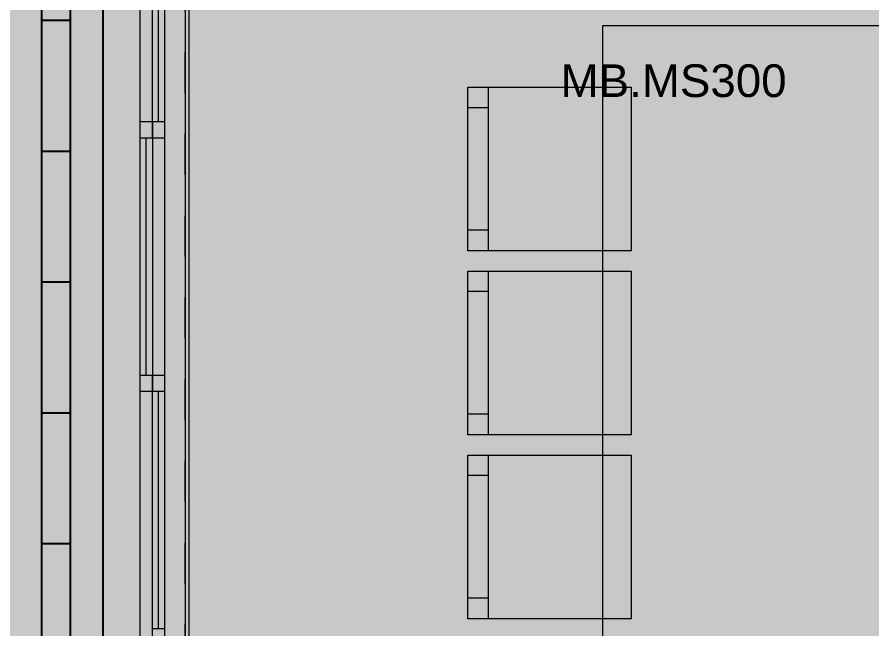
# Model space of a CAD drawing. Header units: metres. Extents: x -77 to 21.6, y -70.6 to -27.7.
# Drawn here: x -66.575 to -64.484, y -50.109 to -48.612 of the extents above; entities that cross this region are included whole.
import ezdxf

# ---------------------------------------------------------------- set-up
doc = ezdxf.new("R2010")
doc.units = ezdxf.units.M
doc.header["$MEASUREMENT"] = 0
doc.linetypes.add('Dashed', pattern=[0.07, 0.045, -0.025])
for name, color, linetype in [('Janelas Archicad', 7, 'Continuous'), ('MOBILIÁRIO', 7, 'Continuous'), ('NOTAS-LAYOUT.EXEC', 7, 'Continuous'), ('PAREDE CONSTRUIR', 7, 'Continuous')]:
    doc.layers.add(name, color=color, linetype=linetype)
for name, color, linetype, lineweight in [('Janelas Archicad_Caneta_No__10', 7, 'Continuous', 5), ('Janelas Archicad_Caneta_No__241', 7, 'Continuous', 13), ('Janelas Archicad_Caneta_No__3', 7, 'Continuous', 25), ('LAJES.EST_Caneta_No__241', 7, 'Continuous', 13), ('MOBILIÁRIO_Caneta_No__96', 252, 'Continuous', 0), ('NOTAS-LAYOUT.EXEC_Caneta_No__99', 7, 'Continuous', 20)]:
    doc.layers.add(name, color=color, linetype=linetype, lineweight=lineweight)
for name, color, linetype, lineweight, true_color in [('Janelas Archicad_Caneta_No__9', 7, 'Continuous', 5, 0x020202), ('LAJES.EST_Caneta_No__18', 7, 'Continuous', 0, 0xdfdfdf), ('LAJES.EST_Caneta_No__254', 7, 'Continuous', 0, 0xd1c9ad), ('MOBILIÁRIO_Caneta_No__19', 7, 'Continuous', 0, 0xe9e9e9), ('ZONA_Caneta_No__56', 7, 'Continuous', 0, 0xffe495)]:
    doc.layers.add(name, color=color, linetype=linetype, lineweight=lineweight, true_color=true_color)
doc.styles.add('GENERATED_STYLE_1', font='arial.ttf')
pattern_1 = [(45, (0, 0.6), (-0.1909188, 0.1909188), [0, -0.18, 0, -0.27]), (110, (0.6, 0.6), (0.253717, 0.09234544), [0, -0.132, 0, -0.228])]

# ---------------------------------------------------------------- blocks, each defined once
blk = doc.blocks.new('3-Sash Sliding Window 26_2')
at = {"layer": 'Janelas Archicad', "linetype": 'Continuous', "lineweight": 0, "true_color": 0xffffff}
for points in [[(-1, 0), (-1, -0.06), (-0.95, -0.06), (-0.95, 0)], [(-0.29, 0), (-0.95, 0), (-0.95, -0.03), (-0.95, -0.06), (-0.29, -0.06), (-0.29, -0.03)], [(0.33, 0), (-0.33, 0), (-0.33, -0.03), (-0.33, -0.06), (0.33, -0.06), (0.33, -0.03)], [(-0.33, 0), (-0.33, -0.03), (-0.29, -0.03), (-0.29, 0)], [(0.29, -0.03), (0.29, 0), (-0.29, 0), (-0.29, -0.03)], [(0.95, 0), (0.29, 0), (0.29, -0.03), (0.29, -0.06), (0.95, -0.06), (0.95, -0.03)], [(0.33, -0.03), (0.33, 0), (0.29, 0), (0.29, -0.03)], [(1, -0.06), (1, 0), (0.95, 0), (0.95, -0.06)], [(-0.95, -0.03), (-0.95, -0.06), (-0.91, -0.06), (-0.91, -0.03)], [(-0.33, -0.06), (-0.33, -0.03), (-0.91, -0.03), (-0.91, -0.06)], [(-0.29, -0.06), (-0.29, -0.03), (-0.33, -0.03), (-0.33, -0.06)], [(0.29, -0.03), (0.29, -0.06), (0.33, -0.06), (0.33, -0.03)], [(0.91, -0.06), (0.91, -0.03), (0.33, -0.03), (0.33, -0.06)], [(0.95, -0.06), (0.95, -0.03), (0.91, -0.03), (0.91, -0.06)], [(-1, -0.06), (-1, -0.11), (-0.99, -0.12), (0.99, -0.12), (1, -0.11), (1, -0.06)]]:
    blk.add_hatch(color=7, dxfattribs=at).paths.add_polyline_path(points)
at = {"layer": 'Janelas Archicad_Caneta_No__10', "color": 7, "linetype": 'Continuous', "lineweight": 5}
for p, q in [((-1, -0.11), (-1, -0.06)), ((-1, -0.06), (-0.99, -0.06)), ((-0.99, -0.06), (-0.99, -0.11)), ((0.99, -0.11), (0.99, -0.06)), ((0.99, -0.06), (1, -0.06)), ((1, -0.06), (1, -0.11)), ((-1.04, -0.12), (-1.04, -0.11)), ((-1.04, -0.11), (-0.99, -0.11)), ((-0.99, -0.12), (-1.04, -0.12)), ((-0.99, -0.11), (-1, -0.11)), ((-0.99, -0.11), (-0.99, -0.12)), ((1, -0.11), (0.99, -0.11)), ((0.99, -0.11), (1.04, -0.11)), ((0.99, -0.12), (0.99, -0.11)), ((1.04, -0.12), (0.99, -0.12)), ((1.04, -0.11), (1.04, -0.12))]:
    blk.add_line(p, q, dxfattribs=at)
at = {"layer": 'Janelas Archicad_Caneta_No__241', "color": 7, "linetype": 'Continuous', "lineweight": 13}
for p, q in [((-1, 0.09), (-0.97, 0.09)), ((-0.97, 0), (-0.97, 0.09)), ((1, 0.09), (0.97, 0.09)), ((0.97, 0), (0.97, 0.09)), ((-1, 0), (-1, -0.06)), ((1, 0), (1, -0.06)), ((-1, -0.06), (-1, -0.08)), ((1, -0.06), (1, -0.08)), ((-1, -0.08), (-1, -0.11)), ((1, -0.08), (1, -0.11)), ((-1.04, -0.11), (-1, -0.11)), ((1, -0.11), (1.04, -0.11))]:
    blk.add_line(p, q, dxfattribs=at)
at = {"layer": 'Janelas Archicad_Caneta_No__9', "color": 18, "linetype": 'Continuous', "lineweight": 5, "true_color": 0x020202}
for p, q in [((-0.97, 0.09), (0.97, 0.09)), ((-1, 0), (-0.95, 0)), ((-0.95, 0), (-0.29, 0)), ((-0.95, 0), (-0.95, -0.06)), ((-0.33, 0), (0.33, 0)), ((-0.33, 0), (-0.29, 0)), ((-0.33, -0.03), (-0.33, 0)), ((-0.29, 0), (-0.29, -0.03)), ((-0.29, 0), (0.29, 0)), ((0.29, 0), (0.95, 0)), ((0.29, -0.03), (0.29, 0)), ((0.29, 0), (0.33, 0)), ((0.33, 0), (0.33, -0.03)), ((0.95, -0.06), (0.95, 0)), ((0.95, 0), (1, 0)), ((-0.29, -0.015), (0.29, -0.015)), ((-0.95, -0.03), (-0.91, -0.03)), ((-0.95, -0.06), (-0.95, -0.03)), ((-0.91, -0.03), (-0.91, -0.06)), ((-0.91, -0.03), (-0.33, -0.03)), ((-0.33, -0.06), (-0.33, -0.03)), ((-0.33, -0.03), (-0.29, -0.03)), ((-0.29, -0.03), (-0.33, -0.03)), ((-0.29, -0.03), (-0.29, -0.06)), ((0.29, -0.03), (-0.29, -0.03)), ((0.33, -0.03), (0.29, -0.03)), ((0.29, -0.03), (0.33, -0.03)), ((0.29, -0.06), (0.29, -0.03)), ((0.33, -0.03), (0.33, -0.06)), ((0.33, -0.03), (0.91, -0.03)), ((0.91, -0.06), (0.91, -0.03)), ((0.91, -0.03), (0.95, -0.03)), ((0.95, -0.03), (0.95, -0.06)), ((-0.95, -0.06), (-1, -0.06)), ((-0.29, -0.06), (-0.95, -0.06)), ((-0.91, -0.06), (-0.95, -0.06)), ((-0.91, -0.045), (-0.33, -0.045)), ((-0.33, -0.06), (-0.91, -0.06)), ((0.33, -0.06), (-0.33, -0.06)), ((-0.29, -0.06), (-0.33, -0.06)), ((0.95, -0.06), (0.29, -0.06)), ((0.33, -0.06), (0.29, -0.06)), ((0.33, -0.045), (0.91, -0.045)), ((0.91, -0.06), (0.33, -0.06)), ((0.95, -0.06), (0.91, -0.06)), ((1, -0.06), (0.95, -0.06)), ((-0.99, -0.12), (0.99, -0.12))]:
    blk.add_line(p, q, dxfattribs=at)
at = {"layer": 'Janelas Archicad_Caneta_No__9', "color": 18, "linetype": 'Dashed', "lineweight": 5, "true_color": 0x020202}
blk.add_line((-1, -0.11), (1, -0.11), dxfattribs=at)
blk = doc.blocks.new('Cobogó 26')
at = {"layer": 'Janelas Archicad_Caneta_No__3', "color": 7, "linetype": 'Continuous', "lineweight": 25}
for p, q in [((-6.39, 0.08), (6.39, 0.08)), ((-6.41, 0), (6.41, 0)), ((3.84, 0), (3.84, -0.07)), ((4.16, 0), (4.16, -0.07)), ((4.48, 0), (4.48, -0.07)), ((4.8, 0), (4.8, -0.07)), ((5.12, 0), (5.12, -0.07)), ((-6.41, -0.07), (6.41, -0.07)), ((-6.41, -0.07), (6.41, -0.07))]:
    blk.add_line(p, q, dxfattribs=at)
blk = doc.blocks.new('Chair 02 26[35]_6', base_point=(-65.0727, -49.6837))
at = {"layer": 'MOBILIÁRIO_Caneta_No__96', "color": 252, "linetype": 'Continuous', "lineweight": 13}
for p, q in [((-65.4227, -49.6837), (-65.4227, -50.0837)), ((-65.4227, -49.7337), (-65.4727, -49.7337)), ((-65.4227, -50.0337), (-65.4727, -50.0337))]:
    blk.add_line(p, q, dxfattribs=at)
at = {"layer": 'MOBILIÁRIO_Caneta_No__96', "color": 252, "linetype": 'Continuous', "lineweight": 13, "flags": 128}
blk.add_lwpolyline([(-65.0727, -49.6837), (-65.0727, -50.0837), (-65.4727, -50.0837), (-65.4727, -49.6837)], close=True, dxfattribs=at)
blk = doc.blocks.new('Chair 02 26[36]_6', base_point=(-65.0727, -49.2337))
at = {"layer": 'MOBILIÁRIO_Caneta_No__96', "color": 252, "linetype": 'Continuous', "lineweight": 13}
for p, q in [((-65.4227, -49.2337), (-65.4227, -49.6337)), ((-65.4227, -49.2837), (-65.4727, -49.2837)), ((-65.4227, -49.5837), (-65.4727, -49.5837))]:
    blk.add_line(p, q, dxfattribs=at)
at = {"layer": 'MOBILIÁRIO_Caneta_No__96', "color": 252, "linetype": 'Continuous', "lineweight": 13, "flags": 128}
blk.add_lwpolyline([(-65.0727, -49.2337), (-65.0727, -49.6337), (-65.4727, -49.6337), (-65.4727, -49.2337)], close=True, dxfattribs=at)
blk = doc.blocks.new('Chair 02 26[37]_6', base_point=(-65.0727, -48.7837))
at = {"layer": 'MOBILIÁRIO_Caneta_No__96', "color": 252, "linetype": 'Continuous', "lineweight": 13}
for p, q in [((-65.4227, -48.7837), (-65.4227, -49.1837)), ((-65.4227, -48.8337), (-65.4727, -48.8337)), ((-65.4227, -49.1337), (-65.4727, -49.1337))]:
    blk.add_line(p, q, dxfattribs=at)
at = {"layer": 'MOBILIÁRIO_Caneta_No__96', "color": 252, "linetype": 'Continuous', "lineweight": 13, "flags": 128}
blk.add_lwpolyline([(-65.0727, -48.7837), (-65.0727, -49.1837), (-65.4727, -49.1837), (-65.4727, -48.7837)], close=True, dxfattribs=at)
blk = doc.blocks.new('Dining Table Rectangle 24[89]_6', base_point=(-64.4926, -50.1323))
at = {"layer": 'MOBILIÁRIO_Caneta_No__19', "linetype": 'Continuous', "lineweight": 0, "true_color": 0xe9e9e9}
blk.add_hatch(color=254, dxfattribs=at).paths.add_polyline_path([(-65.1426, -51.6323), (-63.8426, -51.6323), (-63.8426, -48.6323), (-65.1426, -48.6323)])
at = {"layer": 'MOBILIÁRIO_Caneta_No__96', "color": 252, "linetype": 'Continuous', "lineweight": 0, "flags": 128}
blk.add_lwpolyline([(-65.1426, -51.6323), (-65.1426, -48.6323), (-63.8426, -48.6323), (-63.8426, -51.6323)], close=True, dxfattribs=at)
blk = doc.blocks.new('Label_117_6', base_point=(-65.1328, -48.7034))
at = {"layer": 'NOTAS-LAYOUT.EXEC_Caneta_No__99', "color": 7, "lineweight": 20, "insert": (-64.8565, -48.7277), "char_height": 0.08, "attachment_point": 2, "style": 'GENERATED_STYLE_1'}
blk.add_mtext('\\A1;{\\pqc;\\pt0,99;\\fArial|b0|i0|c0|p0;\\W1.000000;MB.MS300\\fArial|b0|i0|c0|p0;\\W1.000000;\\A1{\\H.66x;\\S^  ;}\\fArial|b0|i0|c0|p0;\\W1.000000;\\fArial|b0|i0|c0|p0;\\W1.000000;\\A1{\\H.66x;\\S^  ;}\\fArial|b0|i0|c0|p0;\\W1.000000;\\fArial|b0|i0|c0|p0;\\W1.000000;\\fArial|b0|i0|c0|p0;\\W1.000000;\\fArial|b0|i0|c0|p0;\\W1.000000;\\fArial|b0|i0|c0|p0;\\W1.000000;\\fArial|b0|i0|c0|p0;\\W1.000000;\\fArial|b0|i0|c0|p0;\\W1.000000;\\A1{\\H.66x;\\S^  ;}\\fArial|b0|i0|c0|p0;\\W1.000000;\\fArial|b0|i0|c0|p0;\\W1.000000;\\A1{\\H.66x;\\S^  ;}\\fArial|b0|i0|c0|p0;\\W1.000000;\\fArial|b0|i0|c0|p0;\\W1.000000;\\fArial|b0|i0|c0|p0;\\W1.000000;\\fArial|b0|i0|c0|p0;\\W1.000000;\\fArial|b0|i0|c0|p0;\\W1.000000;\\fArial|b0|i0|c0|p0;\\W1.000000;\\fArial|b0|i0|c0|p0;\\W1.000000;\\A1{\\H.66x;\\S^  ;}\\fArial|b0|i0|c0|p0;\\W1.000000;\\fArial|b0|i0|c0|p0;\\W1.000000;\\A1{\\H.66x;\\S^  ;}\\fArial|b0|i0|c0|p0;\\W1.000000;\\fArial|b0|i0|c0|p0;\\W1.000000;\\fArial|b0|i0|c0|p0;\\W1.000000;\\fArial|b0|i0|c0|p0;\\W1.000000;\\fArial|b0|i0|c0|p0;\\W1.000000;\\fArial|b0|i0|c0|p0;\\W1.000000;\\fArial|b0|i0|c0|p0;\\W1.000000;\\A1{\\H.66x;\\S^  ;}\\fArial|b0|i0|c0|p0;\\W1.000000;\\fArial|b0|i0|c0|p0;\\W1.000000;\\A1{\\H.66x;\\S^  ;}\\fArial|b0|i0|c0|p0;\\W1.000000;\\fArial|b0|i0|c0|p0;\\W1.000000;\\fArial|b0|i0|c0|p0;\\W1.000000;\\fArial|b0|i0|c0|p0;\\W1.000000;\\fArial|b0|i0|c0|p0;\\W1.000000;\\fArial|b0|i0|c0|p0;\\W1.000000;\\fArial|b0|i0|c0|p0;\\W1.000000;\\A1{\\H.66x;\\S^  ;}\\fArial|b0|i0|c0|p0;\\W1.000000;\\fArial|b0|i0|c0|p0;\\W1.000000;\\A1{\\H.66x;\\S^  ;}\\fArial|b0|i0|c0|p0;\\W1.000000;\\fArial|b0|i0|c0|p0;\\W1.000000;\\fArial|b0|i0|c0|p0;\\W1.000000;\\fArial|b0|i0|c0|p0;\\W1.000000;\\fArial|b0|i0|c0|p0;\\W1.000000;\\fArial|b0|i0|c0|p0;\\W1.000000;\\fArial|b0|i0|c0|p0;\\W1.000000;\\A1{\\H.66x;\\S^  ;}\\fArial|b0|i0|c0|p0;\\W1.000000;}', dxfattribs=at)

msp = doc.modelspace()

# ---------------------------------------------------------------- hatches: boundary and pattern name
at = {"layer": 'LAJES.EST_Caneta_No__18', "linetype": 'Continuous', "lineweight": 0, "true_color": 0xdfdfdf}
h = msp.add_hatch(dxfattribs=at)
h.set_pattern_fill('Piso_Externo__0006', color=254, style=0, pattern_type=2)
h.set_pattern_definition(pattern_1)
h.paths.add_polyline_path([(-76.514, -65.1016), (-73.814, -65.1016, -0.414214), (-75.814, -67.1016), (-66.814, -67.1016, -0.414214), (-68.814, -65.1016), (-68.814, -62.301), (-68.814, -45.4002, -0.414214), (-66.514, -43.1002), (-65.914, -43.1002), (-65.914, -42.3002), (-66.514, -42.3002), (-66.514, -38.2041), (-65.114, -38.2041), (-65.114, -36.7038), (-66.514, -36.7038), (-66.514, -32.5997), (-65.114, -32.5997), (-56.714, -32.5997), (-53.814, -32.5997), (-44.014, -32.5997), (-44.014, -42.3002), (-53.814, -42.3002), (-53.814, -47.1002), (-44.014, -47.1002), (-44.014, -50.8516), (-45.6136, -50.8516), (-45.6136, -52.3506), (-44.014, -52.3506), (-44.014, -60.3006), (-48.9163, -60.3006), (-48.9163, -61.1006), (-44.3609, -61.1006), (-44.3609, -67.1016), (-44.014, -67.1016), (-41.514, -67.1016), (-41.514, -28.1016), (-41.714, -28.1016), (-41.714, -60.3006), (-43.014, -60.3006), (-43.014, -30.0016), (-66.514, -30.0016), (-66.514, -28.1016), (-76.514, -28.1016)])
h.paths.add_polyline_path([(-73.814, -45.1016), (-76.314, -45.1016), (-76.314, -43.0892), (-75.7984, -43.0908, -0.414214), (-73.8139, -45.0876)], flags=0)
h.paths.add_polyline_path([(-73.814, -45.5846, -0.009328), (-73.814, -45.6604)], flags=0)
h.paths.add_polyline_path([(-52.814, -46.3002), (-52.814, -43.1002), (-44.014, -43.1002), (-44.014, -46.3002)], flags=0)
h.paths.add_polyline_path([(-67.714, -34.1), (-76.314, -34.1), (-76.314, -32.5997), (-67.714, -32.5997)], flags=0)
h = msp.add_hatch(dxfattribs=at)
h.set_pattern_fill('Piso_Externo__0006', color=254, style=0, pattern_type=2)
h.set_pattern_definition(pattern_1)
h.paths.add_polyline_path([(-66.514, -46.3002), (-67.314, -46.3002), (-67.314, -61.1006), (-56.514, -61.1006), (-56.514, -67.1016), (-54.116, -67.1016), (-54.116, -62.3006), (-51.8328, -62.3006), (-51.8328, -67.1016), (-48.9163, -67.1016), (-48.9163, -65.8006), (-48.9163, -60.3006), (-56.514, -60.3006), (-66.514, -60.3006), (-66.514, -47.1002), (-65.114, -47.1002), (-65.114, -46.3002), (-65.114, -42.3002), (-65.914, -42.3002), (-65.914, -43.1002), (-65.914, -46.3002)])
at = {"layer": 'LAJES.EST_Caneta_No__254', "linetype": 'Continuous', "lineweight": 0, "true_color": 0xd1c9ad}
h = msp.add_hatch(dxfattribs=at)
h.set_pattern_fill('Haie_OD_0006', color=9, style=0, pattern_type=2)
h.set_pattern_definition([(45, (0, 0.5), (-0.159099, 0.159099), [0, -0.15, 0, -0.225]), (110, (0.5, 0.5), (0.21143084, 0.07695453), [0, -0.11, 0, -0.19])])
h.paths.add_polyline_path([(-65.114, -47.1002), (-66.514, -47.1002), (-66.514, -60.3006), (-56.514, -60.3006), (-44.014, -60.3006), (-44.014, -56.6006), (-50.5957, -56.6006), (-50.5957, -54.2479), (-52.6157, -54.2479), (-52.6157, -52.5506), (-50.5957, -52.5506), (-45.6136, -52.5506), (-45.6136, -50.8516), (-44.014, -50.8516), (-44.014, -47.1002), (-53.814, -47.1002), (-53.814, -42.3002), (-44.014, -42.3002), (-44.014, -37.1002), (-51.174, -37.1002), (-51.174, -32.5997), (-53.814, -32.5997), (-56.714, -32.5997), (-58.7637, -32.5997), (-58.7637, -34.9038), (-63.464, -34.9038), (-63.464, -36.5038), (-65.114, -36.5038), (-65.114, -38.4037), (-63.464, -38.4037), (-63.464, -42.1002), (-65.114, -42.1002), (-65.114, -42.3002)])
h.paths.add_polyline_path([(-60.5596, -42.1002), (-60.5596, -38.4037), (-58.8637, -38.4037), (-58.8637, -42.1002)], flags=0)
h.paths.add_polyline_path([(-59.064, -48.7001), (-59.064, -47.3002), (-56.714, -47.3002), (-56.714, -48.7001)], flags=0)
at = {"layer": 'PAREDE CONSTRUIR', "linetype": 'Continuous', "lineweight": 0, "true_color": 0xffffff}
msp.add_hatch(color=7, dxfattribs=at).paths.add_polyline_path([(-66.364, -48.2279), (-66.364, -50.1679), (-66.274, -50.1679), (-66.274, -48.2279)])

# ---------------------------------------------------------------- linework, layer by layer
at = {"layer": 'LAJES.EST_Caneta_No__241', "color": 7, "linetype": 'Continuous', "lineweight": 13, "flags": 128}
for points in [[(-48.9163, -60.3006), (-56.514, -60.3006), (-66.514, -60.3006), (-66.514, -47.1002), (-65.114, -47.1002), (-65.114, -46.3002), (-65.114, -42.3002), (-65.914, -42.3002)], [(-65.114, -47.1002), (-66.514, -47.1002), (-66.514, -60.3006), (-56.514, -60.3006), (-44.014, -60.3006), (-44.014, -56.6006)], [(-65.114, -47.1002), (-66.514, -47.1002), (-66.514, -60.3006), (-56.514, -60.3006), (-44.014, -60.3006), (-44.014, -56.6006)], [(-65.114, -47.1002), (-66.514, -47.1002), (-66.514, -60.3006), (-56.514, -60.3006), (-44.014, -60.3006), (-44.014, -56.6006)]]:
    msp.add_lwpolyline(points, dxfattribs=at)
at = {"layer": 'ZONA_Caneta_No__56', "color": 41, "linetype": 'Continuous', "lineweight": 0, "true_color": 0xffe495, "flags": 128}
msp.add_lwpolyline([(-62.814, -47.3002), (-66.164, -47.3002), (-66.164, -54.0506), (-62.814, -54.0506)], close=True, dxfattribs=at)

# ---------------------------------------------------------------- block references
at = {"layer": 'Janelas Archicad', "color": 18, "linetype": 'Continuous', "lineweight": 5, "true_color": 0x020202, "xscale": -1, "rotation": 270}
msp.add_blockref('Cobogó 26', (-66.444, -53.7406), dxfattribs=at)
at = {"layer": 'Janelas Archicad', "color": 18, "linetype": 'Continuous', "lineweight": 5, "true_color": 0x020202, "rotation": 90}
msp.add_blockref('3-Sash Sliding Window 26_2', (-66.274, -49.1979), dxfattribs=at)
at = {"layer": 'MOBILIÁRIO', "color": 252, "linetype": 'Continuous', "lineweight": 0}
for name, p in [('Chair 02 26[37]_6', (-65.0727, -48.7837)), ('Chair 02 26[36]_6', (-65.0727, -49.2337)), ('Chair 02 26[35]_6', (-65.0727, -49.6837))]:
    msp.add_blockref(name, p, dxfattribs=at)
at = {"layer": 'MOBILIÁRIO_Caneta_No__96', "color": 252, "linetype": 'Continuous', "lineweight": 0}
msp.add_blockref('Dining Table Rectangle 24[89]_6', (-64.4926, -50.1323), dxfattribs=at)
at = {"layer": 'NOTAS-LAYOUT.EXEC', "color": 251, "linetype": 'Continuous', "lineweight": 5, "true_color": 0x6b6b6b}
msp.add_blockref('Label_117_6', (-65.1328, -48.7034), dxfattribs=at)

doc.saveas('drawing.dxf')
